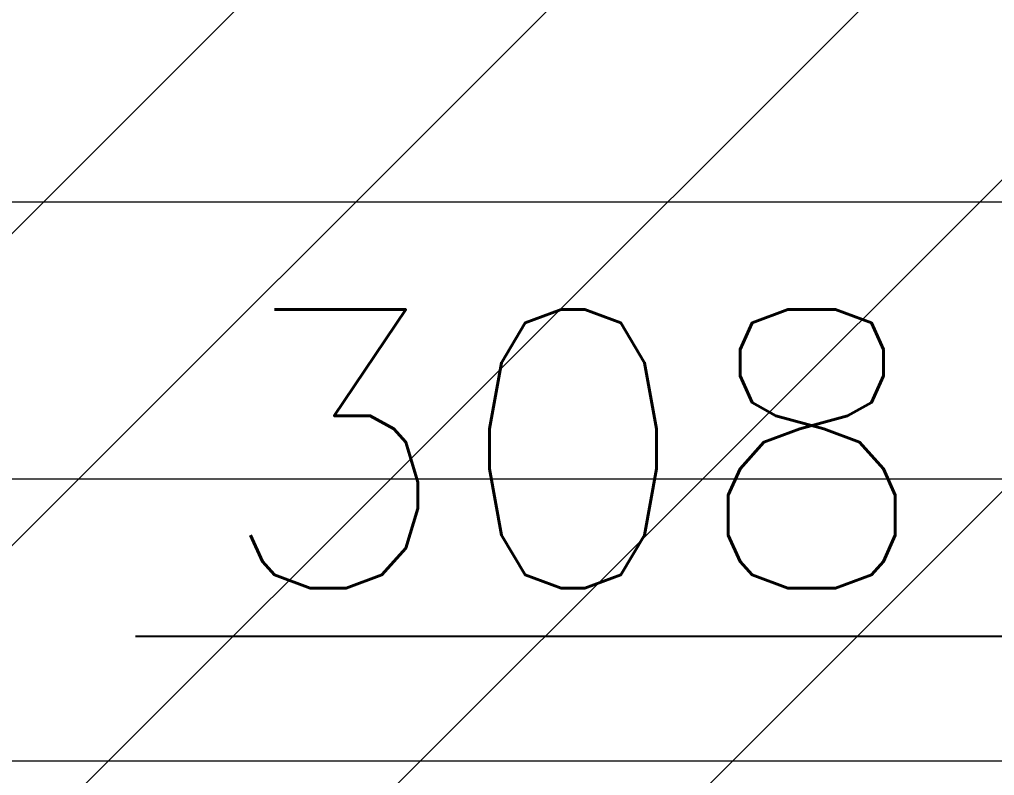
# Model space of a CAD drawing. Header units: millimetres. Extents: x 1845 to 2650, y -178 to 579.
# Drawn here: x 2455.765 to 2457.168, y 283.997 to 285.086 of the extents above; entities that cross this region are included whole.
import ezdxf
from ezdxf.lldxf.tags import DXFTag

# ---------------------------------------------------------------- set-up
doc = ezdxf.new("R2010")
doc.units = ezdxf.units.MM
doc.layers.get('0').update_dxf_attribs({"lineweight": 5})
for name, color, linetype, lineweight in [('CG', 6, 'Continuous', 5), ('ITO', 2, 'Continuous', 5), ('POL', 202, 'Continuous', 5)]:
    doc.layers.add(name, color=color, linetype=linetype, lineweight=lineweight)
doc.layers.add('TEXT', color=2, linetype='Continuous')
doc.styles.get("Standard").update_dxf_attribs({"font": 'txt', "bigfont": 'gbcbig.shx'})
tags = doc.linetypes.add('CENTER', pattern=[0.6, 0.375, -0.075, 0.075, -0.075]).pattern_tags.tags
tags[10:11] = [DXFTag(74, 4), DXFTag(75, 0), DXFTag(340, '0'), DXFTag(46, 1.0), DXFTag(50, 0.0), DXFTag(44, 0.0), DXFTag(45, 0.0)]
tags[8:9] = [DXFTag(74, 4), DXFTag(75, 0), DXFTag(340, '0'), DXFTag(46, 1.0), DXFTag(50, 0.0), DXFTag(44, 0.0), DXFTag(45, 0.0)]
tags[6:7] = [DXFTag(74, 4), DXFTag(75, 0), DXFTag(340, '0'), DXFTag(46, 1.0), DXFTag(50, 0.0), DXFTag(44, 0.0), DXFTag(45, 0.0)]
tags[4:5] = [DXFTag(74, 4), DXFTag(75, 0), DXFTag(340, '0'), DXFTag(46, 1.0), DXFTag(50, 0.0), DXFTag(44, 0.0), DXFTag(45, 0.0)]

# ---------------------------------------------------------------- blocks, each defined once
blk = doc.blocks.new('R196GRM-001-PNL-V01-A')
at = {"layer": 'ITO', "lineweight": 5}
blk.add_lwpolyline([(1208.9513, -38.1471, 0.303732), (1214.2714, -30.1971), (1214.2714, -6.1871, 0.414214), (1205.6714, 2.4129), (1189.8014, 2.4129, 0.414214), (1181.2014, -6.1871), (1181.2014, -30.1971, 0.303732), (1186.5216, -38.1471)], format="xyb", close=True, dxfattribs=at)
at = {"layer": 'TEXT', "linetype": 'Continuous', "ltscale": 0.2}
blk.add_lwpolyline([(1201.268, -38.3243), (1200.7151, -37.968), (1199.3291, -37.968)], dxfattribs=at)
at = {"layer": 'TEXT', "linetype": 'Continuous'}
blk.add_text('308', height=0.40087, dxfattribs=at).set_placement((1199.4434, -37.8985))
blk = doc.blocks.new('R196GRM-001-PNLA-V01-A')
at = {"layer": 'POL', "lineweight": 5}
blk.add_lwpolyline([(1674.0724, -161.2426, -0.257401), (1670.1329, -154.0971), (1670.1329, -130.0871, -0.414214), (1678.5829, -121.6371), (1694.4529, -121.6371, -0.414214), (1702.9029, -130.0871), (1702.9029, -154.0971, -0.257401), (1698.9634, -161.2426), (1674.0724, -161.2426)], format="xyb", close=True, dxfattribs=at)
at = {"layer": 'ITO', "linetype": 'CENTER', "lineweight": 5}
blk.add_blockref('R196GRM-001-PNL-V01-A', (488.7815, -123.8999), dxfattribs=at)
blk = doc.blocks.new('R196GRK-001-CVL-V01-A')
at = {"layer": 'CG', "linetype": 'Continuous'}
h = blk.add_hatch(dxfattribs=at)
h.set_pattern_fill('ANSI31', color=256, scale=0.1, style=0)
edge = h.paths.add_edge_path(flags=16)
edge.add_line((2173.2977, 305.6313), (2188.0627, 305.6313))
edge.add_arc((2188.0627, 297.2313), 8.4, 0, 90, ccw=False)
edge.add_line((2196.4627, 297.2313), (2196.4627, 274.3283))
edge.add_arc((2189.1627, 274.3283), 7.3, 270, 360, ccw=False)
edge.add_line((2189.1627, 267.0283), (2172.1977, 267.0283))
edge.add_arc((2172.1977, 274.3283), 7.3, 180, 270, ccw=False)
edge.add_line((2164.8977, 274.3283), (2164.8977, 297.2313))
edge.add_arc((2173.2977, 297.2313), 8.4, 90, 180, ccw=False)
edge = h.paths.add_edge_path()
edge.add_line((2163.0002, 298.0148), (2163.0002, 273.5448))
edge.add_arc((2172.8002, 273.5448), 9.8, 180, 270)
edge.add_line((2172.8002, 263.7448), (2188.5602, 263.7448))
edge.add_arc((2188.5602, 273.5448), 9.8, 270, 360)
edge.add_line((2198.3602, 273.5448), (2198.3602, 298.0148))
edge.add_arc((2188.5602, 298.0148), 9.8, 0, 90)
edge.add_line((2188.5602, 307.8148), (2172.8002, 307.8148))
edge.add_arc((2172.8002, 298.0148), 9.8, 90, 180)
at = {"layer": 'CG', "color": 0, "linetype": 'Continuous'}
blk.add_lwpolyline([(2195.8602, 298.0298, 0.414214), (2188.5602, 305.3298), (2172.8002, 305.3298, 0.414214), (2165.5002, 298.0298), (2165.5002, 273.5298, 0.414214), (2172.8002, 266.2298), (2188.5602, 266.2298, 0.414214), (2195.8602, 273.5298)], format="xyb", close=True, dxfattribs=at)

msp = doc.modelspace()

# ---------------------------------------------------------------- block references
at = {"lineweight": 5}
msp.add_blockref('R196GRK-001-CVL-V01-A', (273.6591, 18.1946), dxfattribs=at)
at = {"layer": 'ITO', "lineweight": 5}
msp.add_blockref('R196GRM-001-PNLA-V01-A', (767.8214, 446.0655), dxfattribs=at)

doc.saveas('drawing.dxf')
